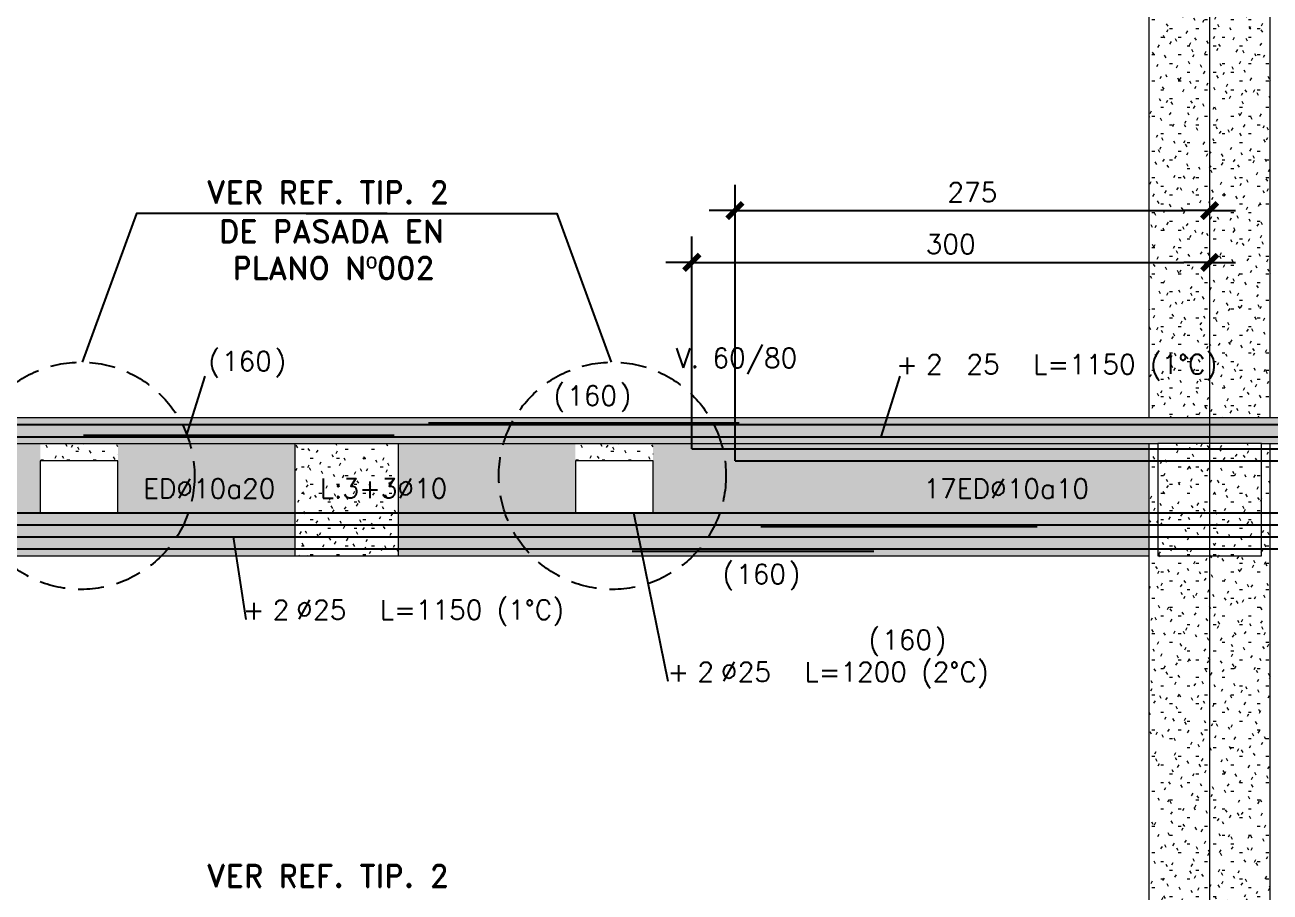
# Model space of a CAD drawing. Extents: x -10459 to 16942, y -13088 to 14608.
# Drawn here: x 1754 to 2476, y 2292 to 2795 of the extents above; entities that cross this region are included whole.
import ezdxf
from ezdxf.enums import TextEntityAlignment as Align

# ---------------------------------------------------------------- set-up
doc = ezdxf.new("R2010")
doc.units = 0
doc.header["$LTSCALE"] = 30
doc.header["$MEASUREMENT"] = 0
doc.linetypes.add("EJE1-1'$0$DASHED", pattern=[0.75, 0.5, -0.25])
doc.linetypes.add("EJE1-1'$0$RLE-PROYECCION", pattern=[0.71438, 0.47625, -0.23813])
doc.layers.get('0').update_dxf_attribs({"linetype": 'CONTINUOUS'})
for name, color, linetype in [("EJE1-1'$0$CORTES", 5, 'CONTINUOUS'), ("EJE1-1'$0$RLA-FE", 7, 'CONTINUOUS'), ("EJE1-1'$0$RLA-TEXTOS-FE", 9, 'CONTINUOUS')]:
    doc.layers.add(name, color=color, linetype=linetype)
doc.layers.add("EJE1-1'$0$RLA-ACHURADO", color=30, linetype="EJE1-1'$0$RLE-PROYECCION", lineweight=15, transparency=0.7)
for name, color, linetype, lineweight in [("EJE1-1'$0$RLA-CONTORNO", 30, 'CONTINUOUS', 15), ("EJE1-1'$0$RLA-EJES", 1, 'CONTINUOUS', 9), ("EJE1-1'$0$RLA-TEXTOS-1", 9, 'CONTINUOUS', 9)]:
    doc.layers.add(name, color=color, linetype=linetype, lineweight=lineweight)
doc.styles.add("EJE1-1'$0$RomanD", font='romand.shx', dxfattribs={"height": 31.5})
doc.styles.add("EJE1-1'$0$RomanS", font='romans.shx', dxfattribs={"height": 11.25})
doc.dimstyles.new("EJE1-1'$0$ING50", dxfattribs={"dimscale": 50, "dimtxt": 0.27, "dimasz": 0.3, "dimexe": 0, "dimexo": 0, "dimgap": 0.1, "dimtad": 1, "dimdec": 1, "dimzin": 12, "dimdsep": 46, "dimtxsty": "EJE1-1'$0$RomanS", "dimblk": "EJE1-1'$0$TICK1", "dimblk1": "EJE1-1'$0$TICK1", "dimblk2": "EJE1-1'$0$TICK1", "dimcen": 0.09, "dimclrd": 2, "dimclre": 1, "dimclrt": 3, "dimadec": 0, "dimazin": 0, "dimtfac": 1, "dimtdec": 0, "dimtix": 1, "dimtmove": 2, "dimatfit": 3, "dimldrblk": "EJE1-1'$0$TICK1", "dimfxl": 0, "dimfxlon": 1, "dimtolj": 1, "dimtzin": 0, "dimarcsym": 0})
pattern_1 = [(0, (-234.281, -2576.79), (20.32, 5.08), [1.676, -13.564, 1.676, -13.564, -81.28]), (0, (-234.281, -2576.79), (20.32, 5.08), [-30.48, 1.676, -28.804, 1.676, -13.564, -35.56]), (0, (-234.281, -2576.79), (20.32, 5.08), [-76.2, 1.676, -8.484, 1.676, -23.724]), (120, (-226.661, -2574.25), (-14.559409, 15.057636), [1.676, -13.564, 1.676, -13.564, -81.28]), (120, (-226.661, -2574.25), (-14.559409, 15.057636), [-30.48, 1.676, -28.804, 1.676, -13.564, -35.56]), (120, (-226.661, -2574.25), (-14.559409, 15.057636), [-76.2, 1.676, -8.484, 1.676, -23.724]), (240, (-224.121, -2564.09), (-5.760591, -20.137636), [1.676, -13.564, 1.676, -13.564, -81.28]), (240, (-224.121, -2564.09), (-5.760591, -20.137636), [-30.48, 1.676, -28.804, 1.676, -13.564, -35.56]), (240, (-224.121, -2564.09), (-5.760591, -20.137636), [-76.2, 1.676, -8.484, 1.676, -23.724])]

# ---------------------------------------------------------------- blocks, each defined once
blk = doc.blocks.new('*U216')
at = {"layer": "EJE1-1'$0$RLA-FE"}
for p, q in [((0, 0), (1068.21, 0)), ((1068.21, 0), (1118.21, 0)), ((1118.21, 0), (1150, 0)), ((1150, 0), (1150, 0))]:
    blk.add_line(p, q, dxfattribs=at)
at = {"layer": "EJE1-1'$0$RLA-FE", "color": 3, "style": "EJE1-1'$0$RomanS", "flags": 8}
for tag, p in [('F=', (534.87, 9.32)), ('NUM', (549.28, 9.32))]:
    blk.add_attdef(tag, text='', height=11.25, dxfattribs=at).set_placement(p, align=Align.RIGHT)
at = {"layer": "EJE1-1'$0$RLA-FE", "color": 3, "style": "EJE1-1'$0$RomanS"}
for tag, p, flags in [('PHI', (553.17, 9.54), 14), ('DIAM', (563.03, 9.32), 12), ('MINUS', (585.05, 9.32), 13), ('MARK', (598.44, 9.32), 13), ('TEXTO_FE1', (601.74, 9.32), 8), ('TEXTO_FE2', (669.26, 9.34), 8), ('TIPO', (573.8, -75.78), 13), ('NVECES', (559.93, -94.72), 13), ('NUMFE', (563.86, -114.48), 13), ('CAPA', (572.06, -133.6), 13), ('DESPLAZA', (278.34, -151.59), 13), ('ESPACIO', (284.39, -169.95), 13), ('CANT', (298.23, -188.75), 13)]:
    blk.add_attdef(tag, p, '', height=11.25, dxfattribs=dict(at, flags=flags))
blk = doc.blocks.new('*U212')
at = {"layer": "EJE1-1'$0$RLA-FE"}
for q in [(0, 0), (1068.21, 0)]:
    blk.add_line((0, 0), q, dxfattribs=at)
at = {"layer": "EJE1-1'$0$RLA-FE", "color": 3, "style": "EJE1-1'$0$RomanS", "flags": 8}
for tag, p in [('F=', (558.02, 9.32)), ('NUM', (572.42, 9.32))]:
    blk.add_attdef(tag, text='', height=11.25, dxfattribs=at).set_placement(p, align=Align.RIGHT)
at = {"layer": "EJE1-1'$0$RLA-FE", "color": 3, "style": "EJE1-1'$0$RomanS"}
for tag, p, flags in [('PHI', (576.32, 9.54), 14), ('DIAM', (586.18, 9.32), 12), ('MINUS', (608.19, 9.32), 13), ('MARK', (621.59, 9.32), 13), ('TEXTO_FE1', (624.89, 9.32), 8), ('TEXTO_FE2', (692.41, 9.34), 8), ('TIPO', (573.8, -75.78), 13), ('NVECES', (559.93, -94.72), 13), ('NUMFE', (563.86, -114.48), 13), ('CAPA', (572.06, -133.6), 13), ('DESPLAZA', (278.34, -151.59), 13), ('ESPACIO', (284.39, -169.95), 13), ('CANT', (298.23, -188.75), 13)]:
    blk.add_attdef(tag, p, '', height=11.25, dxfattribs=dict(at, flags=flags))
blk = doc.blocks.new('*U105')
at = {"layer": "EJE1-1'$0$RLA-FE", "color": 6}
blk.add_line((0, 1), (180, 1), dxfattribs=at)
at = {"layer": "EJE1-1'$0$RLA-FE", "color": 3, "style": "EJE1-1'$0$RomanS", "flags": 8}
for tag, p in [('(', (75.66, 11.14)), ('EMP', (94.68, 11.14)), (')', (113.99, 11.14))]:
    blk.add_attdef(tag, text='', height=11.25, dxfattribs=at).set_placement(p, align=Align.CENTER)
blk = doc.blocks.new('*U215')
at = {"layer": "EJE1-1'$0$RLA-FE"}
for p, q in [((0, 0), (1068.21, 0)), ((1068.21, 0), (1118.21, 0)), ((1118.21, 0), (1150, 0)), ((1150, 0), (1150, 0))]:
    blk.add_line(p, q, dxfattribs=at)
at = {"layer": "EJE1-1'$0$RLA-FE", "color": 3, "style": "EJE1-1'$0$RomanS", "flags": 8}
for tag, p in [('F=', (473.73, 36.32)), ('NUM', (488.13, 36.32))]:
    blk.add_attdef(tag, text='', height=11.25, dxfattribs=at).set_placement(p, align=Align.RIGHT)
at = {"layer": "EJE1-1'$0$RLA-FE", "color": 3, "style": "EJE1-1'$0$RomanS"}
for tag, p, flags in [('PHI', (492.03, 36.54), 14), ('DIAM', (501.89, 36.32), 12), ('MINUS', (523.9, 36.32), 13), ('MARK', (537.3, 36.32), 13), ('TEXTO_FE1', (540.6, 36.32), 8), ('TEXTO_FE2', (608.12, 36.34), 8), ('TIPO', (573.8, -75.78), 13), ('NVECES', (559.93, -94.72), 13), ('NUMFE', (563.86, -114.48), 13), ('CAPA', (572.06, -133.6), 13), ('DESPLAZA', (278.34, -151.59), 13), ('ESPACIO', (284.39, -169.95), 13), ('CANT', (298.23, -188.75), 13)]:
    blk.add_attdef(tag, p, '', height=11.25, dxfattribs=dict(at, flags=flags))
blk = doc.blocks.new('*U94')
at = {"layer": "EJE1-1'$0$RLA-FE"}
for q in [(0, 0), (1068.21, 0)]:
    blk.add_line((0, 0), q, dxfattribs=at)
at = {"layer": "EJE1-1'$0$RLA-FE", "color": 3, "style": "EJE1-1'$0$RomanS", "flags": 8}
for tag, p in [('F=', (483.44, 36.32)), ('NUM', (497.85, 36.32))]:
    blk.add_attdef(tag, text='', height=11.25, dxfattribs=at).set_placement(p, align=Align.RIGHT)
at = {"layer": "EJE1-1'$0$RLA-FE", "color": 3, "style": "EJE1-1'$0$RomanS"}
for tag, p, flags in [('PHI', (501.74, 36.54), 14), ('DIAM', (511.6, 36.32), 12), ('MINUS', (533.62, 36.32), 13), ('MARK', (547.01, 36.32), 13), ('TEXTO_FE1', (550.31, 36.32), 8), ('TEXTO_FE2', (617.83, 36.34), 8), ('TIPO', (573.8, -75.78), 13), ('NVECES', (559.93, -94.72), 13), ('NUMFE', (563.86, -114.48), 13), ('CAPA', (572.06, -133.6), 13), ('DESPLAZA', (278.34, -151.59), 13), ('ESPACIO', (284.39, -169.95), 13), ('CANT', (298.23, -188.75), 13)]:
    blk.add_attdef(tag, p, '', height=11.25, dxfattribs=dict(at, flags=flags))
blk = doc.blocks.new('*U95')
at = {"layer": "EJE1-1'$0$RLA-FE", "color": 6}
blk.add_line((0, 1), (180, 1), dxfattribs=at)
at = {"layer": "EJE1-1'$0$RLA-FE", "color": 3, "style": "EJE1-1'$0$RomanS", "flags": 8}
for tag, p in [('(', (75.66, 38.14)), (')', (113.99, 38.14)), ('EMP', (94.68, 38.14))]:
    blk.add_attdef(tag, text='', height=11.25, dxfattribs=at).set_placement(p, align=Align.CENTER)
blk = doc.blocks.new('*U213')
at = {"layer": "EJE1-1'$0$RLA-FE"}
for p, q in [((0, 0), (0, 0)), ((0, 0), (518.21, 0)), ((518.21, 0), (568.21, 0)), ((568.21, 0), (600, 0)), ((600, 0), (600, 0))]:
    blk.add_line(p, q, dxfattribs=at)
at = {"layer": "EJE1-1'$0$RLA-FE", "color": 3, "style": "EJE1-1'$0$RomanS", "flags": 8}
for tag, p in [('F=', (394.72, 66.32)), ('NUM', (409.12, 66.32))]:
    blk.add_attdef(tag, text='', height=11.25, dxfattribs=at).set_placement(p, align=Align.RIGHT)
at = {"layer": "EJE1-1'$0$RLA-FE", "color": 3, "style": "EJE1-1'$0$RomanS"}
for tag, p, flags in [('PHI', (413.02, 66.54), 14), ('DIAM', (422.88, 66.32), 12), ('MINUS', (444.89, 66.32), 13), ('MARK', (458.29, 66.32), 13), ('TEXTO_FE1', (461.59, 66.32), 8), ('TEXTO_FE2', (529.11, 66.34), 8), ('TIPO', (298.8, -75.78), 13), ('NVECES', (284.93, -94.72), 13), ('NUMFE', (288.86, -114.48), 13), ('CAPA', (297.06, -133.6), 13), ('DESPLAZA', (278.34, -151.59), 13), ('ESPACIO', (284.39, -169.95), 13), ('CANT', (298.23, -188.75), 13)]:
    blk.add_attdef(tag, p, '', height=11.25, dxfattribs=dict(at, flags=flags))
blk = doc.blocks.new("EJE1-1'$0$TICK1")
at = {"color": 2}
for points in [[(0, 0), (-1, 0)], [(0, 0), (1, 0)]]:
    blk.add_lwpolyline(points, dxfattribs=at)
at = {"color": 2, "const_width": 0.2}
blk.add_lwpolyline([(-0.3, -0.3), (0.3, 0.3)], dxfattribs=at)
blk = doc.blocks.new('*D122')
at = {"layer": "EJE1-1'$0$RLA-FE", "color": 2, "lineweight": -2, "transparency": 16777216}
blk.add_line((-679.52, 481), (-409.52, 481), dxfattribs=at)
at = {"layer": "EJE1-1'$0$RLA-FE", "color": 2, "lineweight": -2, "transparency": 16777216, "xscale": 15, "yscale": 15, "zscale": 15, "rotation": 180}
blk.add_blockref("EJE1-1'$0$TICK1", (-694.52, 481), dxfattribs=at)
at = {"layer": "EJE1-1'$0$RLA-FE", "color": 2, "lineweight": -2, "transparency": 16777216, "xscale": 15, "yscale": 15, "zscale": 15}
blk.add_blockref("EJE1-1'$0$TICK1", (-394.52, 481), dxfattribs=at)
at = {"layer": "EJE1-1'$0$RLA-FE", "color": 3, "transparency": 16777216, "insert": (-544.52, 491.62), "char_height": 11.25, "attachment_point": 5, "style": "EJE1-1'$0$RomanS"}
blk.add_mtext('\\A1;300', dxfattribs=at)
blk = doc.blocks.new('*U98')
at = {"layer": "EJE1-1'$0$RLA-FE"}
for p, q in [((0, 0), (0, 0)), ((0, 0), (1068.21, 0)), ((1068.21, 0), (1118.21, 0)), ((1118.21, 0), (1150, 0)), ((1150, 0), (1150, 0))]:
    blk.add_line(p, q, dxfattribs=at)
at = {"layer": "EJE1-1'$0$RLA-FE", "color": 3, "style": "EJE1-1'$0$RomanS", "flags": 8}
for tag, p in [('F=', (483.44, -19.89)), ('NUM', (497.85, -19.89))]:
    blk.add_attdef(tag, text='', height=11.25, dxfattribs=at).set_placement(p, align=Align.RIGHT)
at = {"layer": "EJE1-1'$0$RLA-FE", "color": 3, "style": "EJE1-1'$0$RomanS"}
for tag, p, flags in [('PHI', (501.74, -19.68), 12), ('DIAM', (511.6, -19.89), 12), ('MINUS', (533.62, -19.89), 13), ('MARK', (547.01, -19.89), 13), ('TEXTO_FE1', (550.31, -19.89), 8), ('TEXTO_FE2', (617.83, -19.88), 8), ('TIPO', (573.8, -57.92), 13), ('NVECES', (559.93, -76.86), 13), ('NUMFE', (563.86, -96.62), 13), ('CAPA', (572.06, -115.74), 13), ('DESPLAZA', (277.18, -134.17), 13), ('ESPACIO', (283.22, -152.53), 13), ('CANT', (297.06, -171.33), 13)]:
    blk.add_attdef(tag, p, '', height=11.25, dxfattribs=dict(at, flags=flags))
blk = doc.blocks.new('*U222')
at = {"layer": "EJE1-1'$0$RLA-FE"}
blk.add_line((0, 0), (1068.21, 0), dxfattribs=at)
at = {"layer": "EJE1-1'$0$RLA-FE", "color": 3, "style": "EJE1-1'$0$RomanS", "flags": 8}
for tag, p in [('F=', (354.93, -47.89)), ('NUM', (369.34, -47.89))]:
    blk.add_attdef(tag, text='', height=11.25, dxfattribs=at).set_placement(p, align=Align.RIGHT)
at = {"layer": "EJE1-1'$0$RLA-FE", "color": 3, "style": "EJE1-1'$0$RomanS"}
for tag, p, flags in [('PHI', (373.23, -47.68), 12), ('DIAM', (383.09, -47.89), 12), ('MINUS', (405.11, -47.89), 13), ('MARK', (418.5, -47.89), 13), ('TEXTO_FE1', (421.8, -47.89), 8), ('TEXTO_FE2', (489.32, -47.88), 8), ('TIPO', (573.8, -57.92), 13), ('NVECES', (559.93, -76.86), 13), ('NUMFE', (563.86, -96.62), 13), ('CAPA', (572.06, -115.74), 13), ('DESPLAZA', (277.18, -134.17), 13), ('ESPACIO', (283.22, -152.53), 13), ('CANT', (297.06, -171.33), 13)]:
    blk.add_attdef(tag, p, '', height=11.25, dxfattribs=dict(at, flags=flags))
blk = doc.blocks.new('*U86')
at = {"layer": "EJE1-1'$0$RLA-FE", "color": 6}
blk.add_line((0, -1), (140, -1), dxfattribs=at)
at = {"layer": "EJE1-1'$0$RLA-FE", "color": 3, "style": "EJE1-1'$0$RomanS", "flags": 8}
for tag, p in [('(', (55.66, -19.94)), (')', (93.99, -19.94)), ('EMP', (74.68, -19.94))]:
    blk.add_attdef(tag, text='', height=11.25, dxfattribs=at).set_placement(p, align=Align.CENTER)
blk = doc.blocks.new('*U221')
at = {"layer": "EJE1-1'$0$RLA-FE"}
for p, q in [((0, 0), (1118.21, 0)), ((1118.21, 0), (1168.21, 0)), ((1168.21, 0), (1200, 0)), ((1200, 0), (1200, 0))]:
    blk.add_line(p, q, dxfattribs=at)
at = {"layer": "EJE1-1'$0$RLA-FE", "color": 3, "style": "EJE1-1'$0$RomanS"}
for tag, p, flags in [('TIPO', (598.8, -57.92), 13), ('PHI', (452.05, -72.68), 12), ('DIAM', (461.9, -72.89), 12), ('MINUS', (483.92, -72.89), 13), ('MARK', (497.31, -72.89), 13), ('TEXTO_FE1', (500.62, -72.89), 8), ('TEXTO_FE2', (568.14, -72.88), 8), ('NVECES', (584.93, -76.86), 13), ('NUMFE', (588.86, -96.62), 13), ('CAPA', (597.06, -115.74), 13), ('DESPLAZA', (277.18, -134.17), 13), ('ESPACIO', (283.22, -152.53), 13), ('CANT', (297.06, -171.33), 13)]:
    blk.add_attdef(tag, p, '', height=11.25, dxfattribs=dict(at, flags=flags))
at = {"layer": "EJE1-1'$0$RLA-FE", "color": 3, "style": "EJE1-1'$0$RomanS", "flags": 8}
for tag, p in [('F=', (433.74, -72.89)), ('NUM', (448.15, -72.89))]:
    blk.add_attdef(tag, text='', height=11.25, dxfattribs=at).set_placement(p, align=Align.RIGHT)
blk = doc.blocks.new('*U223')
at = {"layer": "EJE1-1'$0$RLA-FE"}
for q in [(0, 0), (1018.21, 0)]:
    blk.add_line((0, 0), q, dxfattribs=at)
at = {"layer": "EJE1-1'$0$RLA-FE", "color": 3, "style": "EJE1-1'$0$RomanS"}
for tag, p, flags in [('TIPO', (548.8, -57.92), 13), ('PHI', (398.62, -72.68), 12), ('DIAM', (408.47, -72.89), 12), ('MINUS', (430.49, -72.89), 13), ('MARK', (443.88, -72.89), 13), ('TEXTO_FE1', (447.18, -72.89), 8), ('TEXTO_FE2', (514.7, -72.88), 8), ('NVECES', (534.93, -76.86), 13), ('NUMFE', (538.86, -96.62), 13), ('CAPA', (547.06, -115.74), 13), ('DESPLAZA', (277.18, -134.17), 13), ('ESPACIO', (283.22, -152.53), 13), ('CANT', (297.06, -171.33), 13)]:
    blk.add_attdef(tag, p, '', height=11.25, dxfattribs=dict(at, flags=flags))
at = {"layer": "EJE1-1'$0$RLA-FE", "color": 3, "style": "EJE1-1'$0$RomanS", "flags": 8}
for tag, p in [('F=', (380.31, -72.89)), ('NUM', (394.72, -72.89))]:
    blk.add_attdef(tag, text='', height=11.25, dxfattribs=at).set_placement(p, align=Align.RIGHT)
blk = doc.blocks.new('*U87')
at = {"layer": "EJE1-1'$0$RLA-FE", "color": 6}
blk.add_line((0, -1), (160, -1), dxfattribs=at)
at = {"layer": "EJE1-1'$0$RLA-FE", "color": 3, "style": "EJE1-1'$0$RomanS", "flags": 8}
for tag, p in [('(', (65.66, -72.26)), ('EMP', (84.68, -72.26)), (')', (103.99, -72.26))]:
    blk.add_attdef(tag, text='', height=11.25, dxfattribs=at).set_placement(p, align=Align.CENTER)
blk = doc.blocks.new('*U90')
at = {"layer": "EJE1-1'$0$RLA-FE"}
blk.add_line((0, 0), (1118.21, 0), dxfattribs=at)
at = {"layer": "EJE1-1'$0$RLA-FE", "color": 3, "style": "EJE1-1'$0$RomanS"}
for tag, p, flags in [('TIPO', (598.8, -57.92), 13), ('NVECES', (584.93, -76.86), 13), ('PHI', (526.74, -97.68), 12), ('NUMFE', (588.86, -96.62), 13), ('DIAM', (536.6, -97.89), 12), ('MINUS', (558.62, -97.89), 13), ('MARK', (572.01, -97.89), 13), ('TEXTO_FE1', (575.31, -97.89), 8), ('TEXTO_FE2', (642.83, -97.88), 8), ('CAPA', (597.06, -115.74), 13), ('DESPLAZA', (277.18, -134.17), 13), ('ESPACIO', (283.22, -152.53), 13), ('CANT', (297.06, -171.33), 13)]:
    blk.add_attdef(tag, p, '', height=11.25, dxfattribs=dict(at, flags=flags))
at = {"layer": "EJE1-1'$0$RLA-FE", "color": 3, "style": "EJE1-1'$0$RomanS", "flags": 8}
for tag, p in [('F=', (508.44, -97.89)), ('NUM', (522.85, -97.89))]:
    blk.add_attdef(tag, text='', height=11.25, dxfattribs=at).set_placement(p, align=Align.RIGHT)
blk = doc.blocks.new('*U214')
at = {"layer": "EJE1-1'$0$RLA-FE"}
for p, q in [((0, 0), (0, 0)), ((0, 0), (468.21, 0)), ((468.21, 0), (518.21, 0)), ((518.21, 0), (550, 0)), ((550, 0), (550, 0))]:
    blk.add_line(p, q, dxfattribs=at)
at = {"layer": "EJE1-1'$0$RLA-FE", "color": 3, "style": "EJE1-1'$0$RomanS", "flags": 8}
for tag, p in [('F=', (361.28, 96.32)), ('NUM', (375.69, 96.32))]:
    blk.add_attdef(tag, text='', height=11.25, dxfattribs=at).set_placement(p, align=Align.RIGHT)
at = {"layer": "EJE1-1'$0$RLA-FE", "color": 3, "style": "EJE1-1'$0$RomanS"}
for tag, p, flags in [('PHI', (379.58, 96.54), 14), ('DIAM', (389.44, 96.32), 12), ('MINUS', (411.46, 96.32), 13), ('MARK', (424.85, 96.32), 13), ('TEXTO_FE1', (428.15, 96.32), 8), ('TEXTO_FE2', (495.67, 96.34), 8), ('TIPO', (273.8, -75.78), 13), ('NVECES', (259.93, -94.72), 13), ('NUMFE', (263.86, -114.48), 13), ('CAPA', (272.06, -133.6), 13), ('DESPLAZA', (278.34, -151.59), 13), ('ESPACIO', (284.39, -169.95), 13), ('CANT', (298.23, -188.75), 13)]:
    blk.add_attdef(tag, p, '', height=11.25, dxfattribs=dict(at, flags=flags))
blk = doc.blocks.new('*D129')
at = {"layer": "EJE1-1'$0$RLA-FE", "color": 2, "lineweight": -2, "transparency": 16777216}
blk.add_line((-654.52, 511), (-409.52, 511), dxfattribs=at)
at = {"layer": "EJE1-1'$0$RLA-FE", "color": 2, "lineweight": -2, "transparency": 16777216, "xscale": 15, "yscale": 15, "zscale": 15, "rotation": 180}
blk.add_blockref("EJE1-1'$0$TICK1", (-669.52, 511), dxfattribs=at)
at = {"layer": "EJE1-1'$0$RLA-FE", "color": 2, "lineweight": -2, "transparency": 16777216, "xscale": 15, "yscale": 15, "zscale": 15}
blk.add_blockref("EJE1-1'$0$TICK1", (-394.52, 511), dxfattribs=at)
at = {"layer": "EJE1-1'$0$RLA-FE", "color": 3, "transparency": 16777216, "insert": (-532.02, 521.62), "char_height": 11.25, "attachment_point": 5, "style": "EJE1-1'$0$RomanS"}
blk.add_mtext('\\A1;275', dxfattribs=at)
blk = doc.blocks.new("EJE1-1'")
at = {"layer": "EJE1-1'$0$RLA-ACHURADO"}
h = blk.add_hatch(dxfattribs=at)
h.set_pattern_fill('SAND - DENSE', color=256, style=0, pattern_type=2)
h.set_pattern_definition(pattern_1)
h.paths.add_polyline_path([(-364.519, 391), (-359.519, 391), (-359.519, 772), (-364.519, 772), (-364.519, 707), (-424.519, 707), (-424.519, 772), (-429.519, 772), (-429.519, 391), (-424.519, 391)], flags=0)
h = blk.add_hatch(dxfattribs=at)
h.set_pattern_fill('SAND - DENSE', color=256, style=0, pattern_type=2)
h.set_pattern_definition(pattern_1)
h.paths.add_polyline_path([(2119.733, 376), (2140.481, 376), (2140.481, 391), (-2429.52, 391), (-2429.52, 376), (1430.33, 376)], flags=0)
h = blk.add_hatch(dxfattribs=at)
h.set_pattern_fill('SAND - DENSE', color=256, style=0, pattern_type=2)
h.set_pattern_definition(pattern_1)
h.paths.add_polyline_path([(-1027.019, 376), (-1027.019, 336), (-1072.019, 336), (-1072.019, 376), (-1359.519, 376), (-1359.519, 311), (-924.519, 311), (-924.519, 376)])
h.paths.add_polyline_path([(-717.019, 376), (-717.019, 336), (-762.019, 336), (-762.019, 376), (-864.519, 376), (-864.519, 311), (-429.519, 311), (-429.519, 376)])
h = blk.add_hatch(dxfattribs=at)
h.set_pattern_fill('SAND - DENSE', color=256, style=0, pattern_type=2)
h.set_pattern_definition([(0, (-2381.781, -2125.79), (20.32, 5.08), [1.676, -13.564, 1.676, -13.564, -81.28]), (0, (-2381.781, -2125.79), (20.32, 5.08), [-30.48, 1.676, -28.804, 1.676, -13.564, -35.56]), (0, (-2381.781, -2125.79), (20.32, 5.08), [-76.2, 1.676, -8.484, 1.676, -23.724]), (120, (-2374.161, -2123.25), (-14.559409, 15.057636), [1.676, -13.564, 1.676, -13.564, -81.28]), (120, (-2374.161, -2123.25), (-14.559409, 15.057636), [-30.48, 1.676, -28.804, 1.676, -13.564, -35.56]), (120, (-2374.161, -2123.25), (-14.559409, 15.057636), [-76.2, 1.676, -8.484, 1.676, -23.724]), (240, (-2371.621, -2113.09), (-5.760591, -20.137636), [1.676, -13.564, 1.676, -13.564, -81.28]), (240, (-2371.621, -2113.09), (-5.760591, -20.137636), [-30.48, 1.676, -28.804, 1.676, -13.564, -35.56]), (240, (-2371.621, -2113.09), (-5.760591, -20.137636), [-76.2, 1.676, -8.484, 1.676, -23.724])])
h.paths.add_polyline_path([(-1027.019, 366), (-1027.019, 376), (-1072.019, 376), (-1072.019, 366)])
h = blk.add_hatch(dxfattribs=at)
h.set_pattern_fill('SAND - DENSE', color=256, style=0, pattern_type=2)
h.set_pattern_definition(pattern_1)
h.paths.add_polyline_path([(-864.519, 311), (-864.519, 376), (-924.519, 376), (-924.519, 311)], flags=0)
h = blk.add_hatch(dxfattribs=at)
h.set_pattern_fill('SAND - DENSE', color=256, style=0, pattern_type=2)
h.set_pattern_definition([(0, (-2071.781, -2125.79), (20.32, 5.08), [1.676, -13.564, 1.676, -13.564, -81.28]), (0, (-2071.781, -2125.79), (20.32, 5.08), [-30.48, 1.676, -28.804, 1.676, -13.564, -35.56]), (0, (-2071.781, -2125.79), (20.32, 5.08), [-76.2, 1.676, -8.484, 1.676, -23.724]), (120, (-2064.161, -2123.25), (-14.559409, 15.057636), [1.676, -13.564, 1.676, -13.564, -81.28]), (120, (-2064.161, -2123.25), (-14.559409, 15.057636), [-30.48, 1.676, -28.804, 1.676, -13.564, -35.56]), (120, (-2064.161, -2123.25), (-14.559409, 15.057636), [-76.2, 1.676, -8.484, 1.676, -23.724]), (240, (-2061.621, -2113.09), (-5.760591, -20.137636), [1.676, -13.564, 1.676, -13.564, -81.28]), (240, (-2061.621, -2113.09), (-5.760591, -20.137636), [-30.48, 1.676, -28.804, 1.676, -13.564, -35.56]), (240, (-2061.621, -2113.09), (-5.760591, -20.137636), [-76.2, 1.676, -8.484, 1.676, -23.724])])
h.paths.add_polyline_path([(-717.019, 366), (-717.019, 376), (-762.019, 376), (-762.019, 366)])
h = blk.add_hatch(dxfattribs=at)
h.set_pattern_fill('SAND - DENSE', color=256, style=0, pattern_type=2)
h.set_pattern_definition(pattern_1)
h.paths.add_polyline_path([(-364.519, -5), (-359.519, -5), (-359.519, 376), (-364.519, 376), (-364.519, 311), (-424.519, 311), (-424.519, 376), (-429.519, 376), (-429.519, -5), (-424.519, -5)], flags=0)
h = blk.add_hatch(dxfattribs=at)
h.set_pattern_fill('SAND - DENSE', color=256, style=0, pattern_type=2)
h.set_pattern_definition(pattern_1)
h.paths.add_polyline_path([(-364.519, 311), (-364.519, 376), (-424.519, 376), (-424.519, 311)], flags=0)
at = {"layer": "EJE1-1'$0$CORTES", "color": 1, "linetype": 'Continuous'}
for points in [[(-871.008, 509.351), (-1016.364, 509.351), (-1047.761, 423.173)], [(-918.031, 509.351), (-772.675, 509.351), (-741.278, 423.173)]]:
    blk.add_lwpolyline(points, dxfattribs=at)
at = {"layer": "EJE1-1'$0$CORTES", "color": 1, "linetype": "EJE1-1'$0$DASHED"}
for centre in [(-1048.453, 357.372), (-740.585, 357.372)]:
    blk.add_circle(centre, 65.805, dxfattribs=at)
at = {"layer": "EJE1-1'$0$RLA-CONTORNO"}
for p, q in [((-429.519, 391), (-429.519, 772)), ((-359.519, 391), (-359.519, 772)), ((2140.481, 391), (-2429.52, 391)), ((-1364.519, 376), (-924.519, 376)), ((-924.519, 376), (-924.519, 311)), ((-924.514, 376), (-864.524, 376)), ((-864.519, 376), (-424.519, 376)), ((-864.519, 311), (-864.519, 376)), ((-429.519, -5), (-429.519, 376)), ((-424.519, 376), (-424.519, 311)), ((-364.524, 376), (-424.514, 376)), ((-364.519, 376), (75.481, 376)), ((-364.519, 311), (-364.519, 376)), ((-359.519, -5), (-359.519, 376)), ((-1359.519, 311), (-924.519, 311)), ((-924.519, 311), (-864.519, 311)), ((-864.519, 311), (-429.519, 311)), ((-424.519, 311), (-364.519, 311))]:
    blk.add_line(p, q, dxfattribs=at)
for points in [[(-1072.019, 336), (-1027.019, 336), (-1027.019, 366), (-1072.019, 366)], [(-762.019, 336), (-717.019, 336), (-717.019, 366), (-762.019, 366)]]:
    blk.add_lwpolyline(points, close=True, dxfattribs=at)
at = {"layer": "EJE1-1'$0$RLA-EJES"}
blk.add_line((-394.519, -1015.995), (-394.519, 1463), dxfattribs=at)
at = {"layer": "EJE1-1'$0$RLA-FE", "color": 1}
for p, q in [((-669.519, 366), (-669.519, 526)), ((-694.519, 373), (-694.519, 496))]:
    blk.add_line(p, q, dxfattribs=at)
at = {"layer": "EJE1-1'$0$RLA-FE", "color": 2}
for p, q in [((-976.641, 415.117), (-987.634, 380)), ((-573.99, 415.117), (-584.983, 380)), ((-708.334, 238.103), (-728.237, 336)), ((-952.676, 274.105), (-960.068, 322))]:
    blk.add_line(p, q, dxfattribs=at)
at = {"layer": "EJE1-1'$0$RLA-FE"}
ref = blk.add_blockref('*U214', (-669.519, 366), dxfattribs=at)
ref.add_attrib('DIAM', '25', (-280.081, 462.324), dxfattribs={"color": 3, "height": 11.25, "style": "EJE1-1'$0$RomanS"})
ref.add_attrib('NUM', '2', dxfattribs={"color": 3, "height": 11.25, "style": "EJE1-1'$0$RomanS"}).set_placement((-293.832, 462.324), align=Align.RIGHT)
ref.add_attrib('TEXTO_FE1', 'L=550', (-241.369, 462.324), dxfattribs={"color": 3, "height": 11.25, "style": "EJE1-1'$0$RomanS"})
ref.add_attrib('TEXTO_FE2', '(3°C)', (-173.847, 462.342), dxfattribs={"color": 3, "height": 11.25, "style": "EJE1-1'$0$RomanS"})
ref.add_attrib('F=', '+', dxfattribs={"color": 3, "height": 11.25, "style": "EJE1-1'$0$RomanS"}).set_placement((-308.241, 462.324), align=Align.RIGHT)
ref = blk.add_blockref('*U213', (-694.519, 373), dxfattribs=at)
ref.add_attrib('DIAM', '25', (-271.643, 439.324), dxfattribs={"color": 3, "height": 11.25, "style": "EJE1-1'$0$RomanS"})
ref.add_attrib('NUM', '4', dxfattribs={"color": 3, "height": 11.25, "style": "EJE1-1'$0$RomanS"}).set_placement((-285.394, 439.324), align=Align.RIGHT)
ref.add_attrib('TEXTO_FE1', 'L=600', (-232.932, 439.324), dxfattribs={"color": 3, "height": 11.25, "style": "EJE1-1'$0$RomanS"})
ref.add_attrib('TEXTO_FE2', '(2°C)', (-165.41, 439.342), dxfattribs={"color": 3, "height": 11.25, "style": "EJE1-1'$0$RomanS"})
ref.add_attrib('F=', '+', dxfattribs={"color": 3, "height": 11.25, "style": "EJE1-1'$0$RomanS"}).set_placement((-299.803, 439.324), align=Align.RIGHT)
for name, p in [('*U215', (-2037.019, 380)), ('*U216', (-1837.019, 387)), ('*U212', (-847.019, 387)), ('*U221', (-1694.519, 329)), ('*U223', (-654.519, 329)), ('*U98', (-1707.02, 315)), ('*U98', (-717.02, 315))]:
    blk.add_blockref(name, p, dxfattribs=at)
ref = blk.add_blockref('*U95', (-1047.019, 380), dxfattribs=at)
ref.add_attrib('EMP', '160', dxfattribs={"color": 3, "height": 11.25, "style": "EJE1-1'$0$RomanS"}).set_placement((-952.337, 418.143), align=Align.CENTER)
ref.add_attrib('(', '(', dxfattribs={"color": 3, "height": 11.25, "style": "EJE1-1'$0$RomanS"}).set_placement((-971.363, 418.143), align=Align.CENTER)
ref.add_attrib(')', ')', dxfattribs={"color": 3, "height": 11.25, "style": "EJE1-1'$0$RomanS"}).set_placement((-933.024, 418.143), align=Align.CENTER)
ref = blk.add_blockref('*U94', (-1047.019, 380), dxfattribs=at)
ref.add_attrib('DIAM', '25', (-535.419, 416.324), dxfattribs={"color": 3, "height": 11.25, "style": "EJE1-1'$0$RomanS"})
ref.add_attrib('NUM', '2', dxfattribs={"color": 3, "height": 11.25, "style": "EJE1-1'$0$RomanS"}).set_placement((-549.17, 416.324), align=Align.RIGHT)
ref.add_attrib('TEXTO_FE1', 'L=1150', (-496.708, 416.324), dxfattribs={"color": 3, "height": 11.25, "style": "EJE1-1'$0$RomanS"})
ref.add_attrib('TEXTO_FE2', '(1°C)', (-429.186, 416.342), dxfattribs={"color": 3, "height": 11.25, "style": "EJE1-1'$0$RomanS"})
ref.add_attrib('F=', '+', dxfattribs={"color": 3, "height": 11.25, "style": "EJE1-1'$0$RomanS"}).set_placement((-563.579, 416.324), align=Align.RIGHT)
ref = blk.add_blockref('*U105', (-847.019, 387), dxfattribs=at)
ref.add_attrib('EMP', '160', dxfattribs={"color": 3, "height": 11.25, "style": "EJE1-1'$0$RomanS"}).set_placement((-752.337, 398.143), align=Align.CENTER)
ref.add_attrib('(', '(', dxfattribs={"color": 3, "height": 11.25, "style": "EJE1-1'$0$RomanS"}).set_placement((-771.363, 398.143), align=Align.CENTER)
ref.add_attrib(')', ')', dxfattribs={"color": 3, "height": 11.25, "style": "EJE1-1'$0$RomanS"}).set_placement((-733.024, 398.143), align=Align.CENTER)
ref = blk.add_blockref('*U90', (-1204.519, 336), dxfattribs=at)
ref.add_attrib('DIAM', '25', (-667.919, 238.105), dxfattribs={"color": 3, "height": 11.25, "style": "EJE1-1'$0$RomanS"})
ref.add_attrib('NUM', '2', dxfattribs={"color": 3, "height": 11.25, "style": "EJE1-1'$0$RomanS"}).set_placement((-681.67, 238.105), align=Align.RIGHT)
ref.add_attrib('TEXTO_FE1', 'L=1200', (-629.208, 238.105), dxfattribs={"color": 3, "height": 11.25, "style": "EJE1-1'$0$RomanS"})
ref.add_attrib('TEXTO_FE2', '(2°C)', (-561.686, 238.123), dxfattribs={"color": 3, "height": 11.25, "style": "EJE1-1'$0$RomanS"})
ref.add_attrib('PHI', '%%C', (-677.775, 238.319), dxfattribs={"color": 3, "height": 11.25, "style": "EJE1-1'$0$RomanS"})
ref.add_attrib('F=', '+', dxfattribs={"color": 3, "height": 11.25, "style": "EJE1-1'$0$RomanS"}).set_placement((-696.079, 238.105), align=Align.RIGHT)
ref = blk.add_blockref('*U87', (-654.519, 329), dxfattribs=at)
ref.add_attrib('EMP', '160', dxfattribs={"color": 3, "height": 11.25, "style": "EJE1-1'$0$RomanS"}).set_placement((-569.837, 256.74), align=Align.CENTER)
ref.add_attrib('(', '(', dxfattribs={"color": 3, "height": 11.25, "style": "EJE1-1'$0$RomanS"}).set_placement((-588.863, 256.74), align=Align.CENTER)
ref.add_attrib(')', ')', dxfattribs={"color": 3, "height": 11.25, "style": "EJE1-1'$0$RomanS"}).set_placement((-550.524, 256.74), align=Align.CENTER)
ref = blk.add_blockref('*U222', (-1297.019, 322), dxfattribs=at)
ref.add_attrib('DIAM', '25', (-913.929, 274.105), dxfattribs={"color": 3, "height": 11.25, "style": "EJE1-1'$0$RomanS"})
ref.add_attrib('NUM', '2', dxfattribs={"color": 3, "height": 11.25, "style": "EJE1-1'$0$RomanS"}).set_placement((-927.681, 274.105), align=Align.RIGHT)
ref.add_attrib('TEXTO_FE1', 'L=1150', (-875.218, 274.105), dxfattribs={"color": 3, "height": 11.25, "style": "EJE1-1'$0$RomanS"})
ref.add_attrib('TEXTO_FE2', '(1°C)', (-807.696, 274.123), dxfattribs={"color": 3, "height": 11.25, "style": "EJE1-1'$0$RomanS"})
ref.add_attrib('PHI', '%%C', (-923.785, 274.319), dxfattribs={"color": 3, "height": 11.25, "style": "EJE1-1'$0$RomanS"})
ref.add_attrib('F=', '+', dxfattribs={"color": 3, "height": 11.25, "style": "EJE1-1'$0$RomanS"}).set_placement((-942.089, 274.105), align=Align.RIGHT)
ref = blk.add_blockref('*U86', (-729.083, 314.748), dxfattribs=at)
ref.add_attrib('EMP', '160', dxfattribs={"color": 3, "height": 11.25, "style": "EJE1-1'$0$RomanS"}).set_placement((-654.401, 294.807), align=Align.CENTER)
ref.add_attrib('(', '(', dxfattribs={"color": 3, "height": 11.25, "style": "EJE1-1'$0$RomanS"}).set_placement((-673.426, 294.807), align=Align.CENTER)
ref.add_attrib(')', ')', dxfattribs={"color": 3, "height": 11.25, "style": "EJE1-1'$0$RomanS"}).set_placement((-635.088, 294.807), align=Align.CENTER)
at = {"layer": "EJE1-1'$0$CORTES", "color": 3, "style": "EJE1-1'$0$RomanD"}
for s, p in [('VER REF. TIP. 2', (-975.717, 515.022)), ('DE PASADA EN', (-968.406, 492.494)), ('PLANO Nº002', (-960.615, 471.261)), ('VER REF. TIP. 2', (-975.717, 119.022))]:
    blk.add_text(s, height=13, dxfattribs=at).set_placement(p)
at = {"layer": "EJE1-1'$0$RLA-TEXTOS-1", "insert": (-668.643, 423.75), "char_height": 11.25, "width": 77.89617, "attachment_point": 5, "line_spacing_factor": 0.941778, "style": "EJE1-1'$0$RomanS"}
blk.add_mtext('V. 60/80', dxfattribs=at)
at = {"layer": "EJE1-1'$0$RLA-TEXTOS-FE", "color": 9, "style": "EJE1-1'$0$RomanS"}
for s, p in [('ED%%C10a20', (-974.132, 344.313)), ('L:3+3%%C10', (-873.081, 344.46)), ('17ED%%C10a10', (-512.362, 344.313))]:
    blk.add_text(s, height=11.25, dxfattribs=at).set_placement(p, align=Align.CENTER)
at = {"layer": "EJE1-1'$0$RLA-FE"}
for p1, p2, distance, picture, middle in [((-669.519, 366), (-394.519, 366), 145, '*D129', (-532.019, 521.625)), ((-694.519, 373), (-394.519, 373), 108, '*D122', (-544.519, 491.625))]:
    dim = blk.add_aligned_dim(p1=p1, p2=p2, distance=distance, dimstyle="EJE1-1'$0$ING50", dxfattribs=at)
    dim.commit()
    dim.dimension.update_dxf_attribs({"geometry": picture, "text_midpoint": middle})

msp = doc.modelspace()

# ---------------------------------------------------------------- block references
msp.add_blockref("EJE1-1'", (2835.3, 2176.19))

doc.saveas('drawing.dxf')
